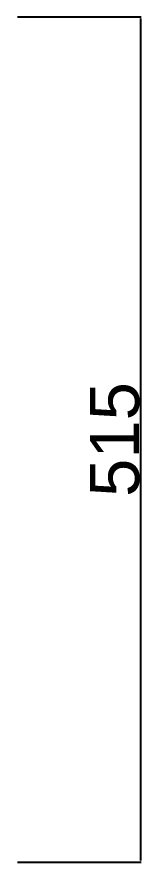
# Model space of a CAD drawing. Header units: millimetres. Extents: x 373 to 3451, y -552 to 1598.
# Drawn here: x 2435 to 2515, y 0 to 515 of the extents above; entities that cross this region are included whole.
import ezdxf

# ---------------------------------------------------------------- set-up
doc = ezdxf.new("R2010")
doc.units = ezdxf.units.MM
doc.header["$MEASUREMENT"] = 0
doc.layers.add('Domyślny', color=7, linetype='Continuous', true_color=0x000000)
doc.styles.add('Arial', font='')
doc.styles.get('Arial').set_extended_font_data('Arial')
doc.dimstyles.new('Domyślny', dxfattribs={"dimtxt": 30, "dimasz": 1, "dimexe": 0.5, "dimexo": 0.5, "dimgap": 0.25, "dimtad": 1, "dimtoh": 1, "dimdec": 0, "dimzin": 1, "dimdsep": 46, "dimtxsty": 'Arial', "dimcen": 0.5, "dimazin": 0, "dimtfac": 1, "dimtdec": 4, "dimtix": 1, "dimtmove": 1, "dimatfit": 3, "dimfxl": 0, "dimtolj": 1, "dimtzin": 1, "dimarcsym": 0})

# ---------------------------------------------------------------- blocks, each defined once
blk = doc.blocks.new('*D3')
at = {"layer": 'Defpoints', "color": 0}
for p in [(2435.46, 514.76), (2435.46, 0), (2511, 0)]:
    blk.add_point(p, dxfattribs=at)
at = {"layer": 'Domyślny', "color": 0, "lineweight": -2}
for p, q in [((2435.96, 514.76), (2511.5, 514.76)), ((2511, 513.76), (2511, 1)), ((2435.96, 0), (2511.5, 0))]:
    blk.add_line(p, q, dxfattribs=at)
at = {"layer": 'Domyślny', "color": 0}
for points in [[(2511.17, 513.76), (2510.83, 513.76), (2511, 514.76)], [(2510.83, 1), (2511.17, 1), (2511, 0)]]:
    blk.add_solid(points, dxfattribs=at)
at = {"layer": 'Domyślny', "color": 0, "insert": (2495.44, 257.38), "char_height": 30, "attachment_point": 5, "rotation": 90, "style": 'Arial'}
blk.add_mtext('\\A1;515', dxfattribs=at)

msp = doc.modelspace()

# ---------------------------------------------------------------- dimensions: what is measured, and where the dimension line sits
at = {"layer": 'Domyślny'}
dim = msp.add_aligned_dim(p1=(2435.46, 514.76), p2=(2435.46, 0), distance=75.54, dimstyle='Domyślny', dxfattribs=at)
dim.commit()
dim.dimension.update_dxf_attribs({"geometry": '*D3', "text_midpoint": (2495.44, 257.38)})

doc.saveas('drawing.dxf')
